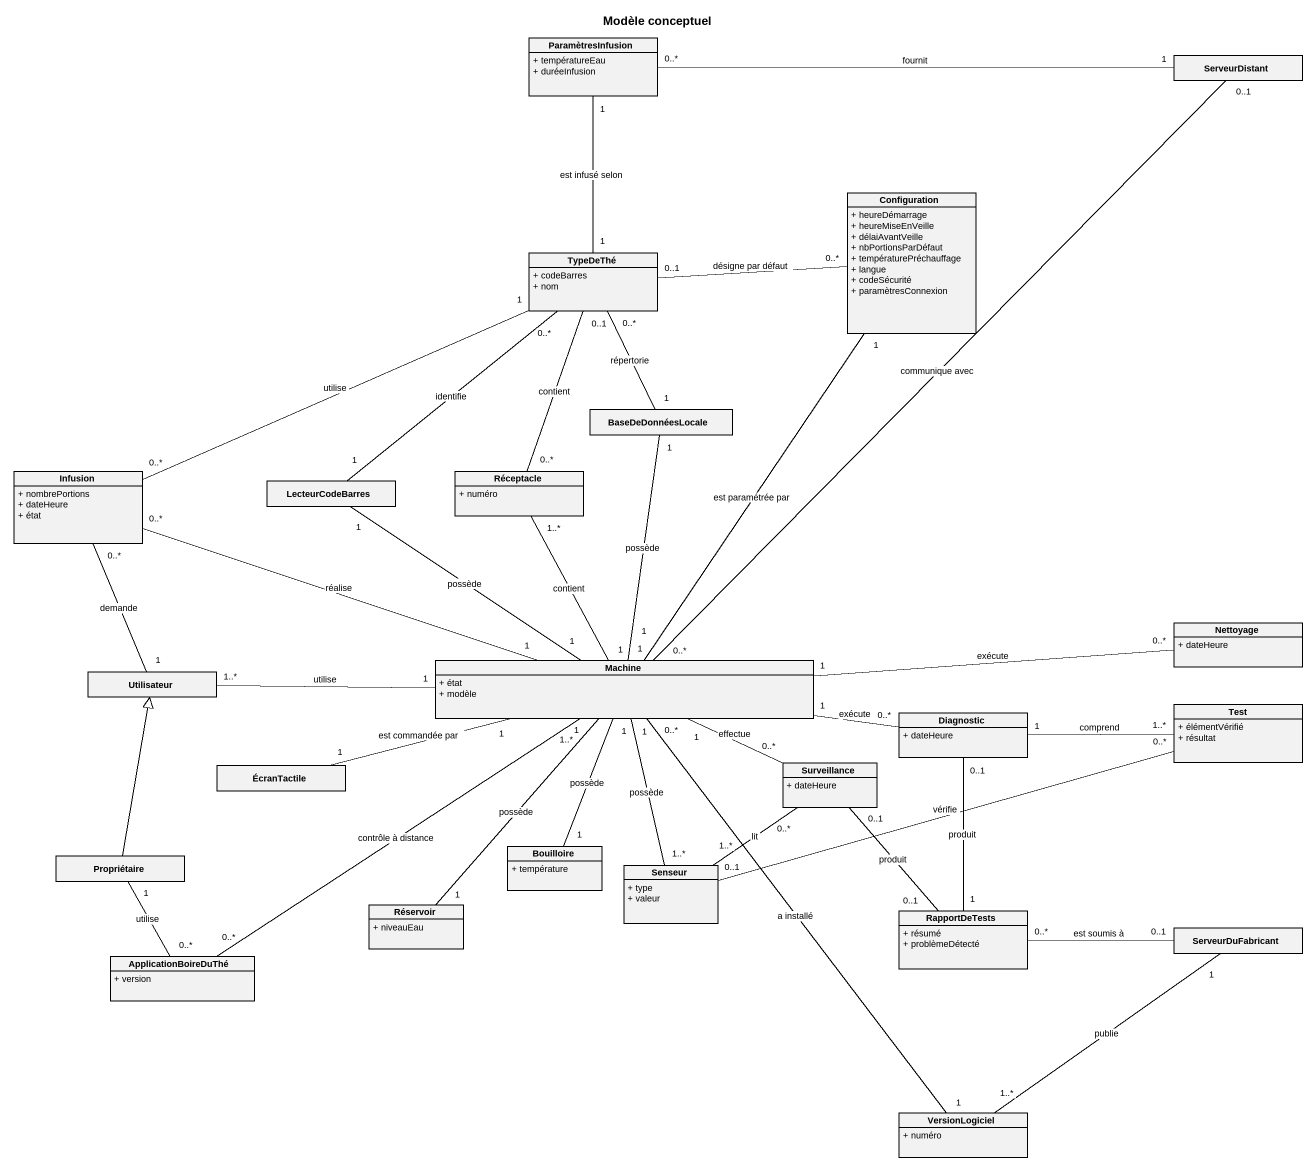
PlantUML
@startuml
title Modèle conceptuel
hide circle
hide empty members
skinparam classAttributeIconSize 0
class ParamètresInfusion {
  + températureEau
  + duréeInfusion
}
class ServeurDistant
class Configuration {
  + heureDémarrage
  + heureMiseEnVeille
  + délaiAvantVeille
  + nbPortionsParDéfaut
  + températurePréchauffage
  + langue
  + codeSécurité
  + paramètresConnexion
}
class TypeDeThé {
  + codeBarres
  + nom
}
class BaseDeDonnéesLocale
class Infusion {
  + nombrePortions
  + dateHeure
  + état
}
class LecteurCodeBarres
class Réceptacle {
  + numéro
}
class Nettoyage {
  + dateHeure
}
class Utilisateur
class Machine {
  + état
  + modèle
}
class Diagnostic {
  + dateHeure
}
class Test {
  + élémentVérifié
  + résultat
}
class ÉcranTactile
class Surveillance {
  + dateHeure
}
class Bouilloire {
  + température
}
class Propriétaire
class Senseur {
  + type
  + valeur
}
class Réservoir {
  + niveauEau
}
class RapportDeTests {
  + résumé
  + problèmeDétecté
}
class ApplicationBoireDuThé {
  + version
}
class ServeurDuFabricant
class VersionLogiciel {
  + numéro
}
ServeurDistant "1" -left- "0..*" ParamètresInfusion : fournit
Configuration "0..*" -left- "0..1" TypeDeThé : désigne par défaut
TypeDeThé "1" -up- "1" ParamètresInfusion : est infusé selon
BaseDeDonnéesLocale "1" -up- "0..*" TypeDeThé : répertorie
Infusion "0..*" -right- "1" TypeDeThé : utilise
LecteurCodeBarres "1" -up- "0..*" TypeDeThé : identifie
Réceptacle "0..*" -up- "0..1" TypeDeThé : contient
Utilisateur "1" -up- "0..*" Infusion : demande
Utilisateur "1..*" -right- "1" Machine : utilise
Machine "0..*" -up- "0..1" ServeurDistant : communique avec
Machine "1" -up- "1" Configuration : est paramétrée par
Machine "1" -up- "1" BaseDeDonnéesLocale : possède
Machine "1" -left- "0..*" Infusion : réalise
Machine "1" -up- "1" LecteurCodeBarres : possède
Machine "1" -up- "1..*" Réceptacle : contient
Machine "1" -right- "0..*" Nettoyage : exécute
Machine "1" -right- "0..*" Diagnostic : exécute
Machine "1" -left- "1" ÉcranTactile : est commandée par
Machine "1" -right- "0..*" Surveillance : effectue
Machine "1" -- "1" Bouilloire : possède
Machine "1" -- "1..*" Senseur : possède
Machine "1" -- "1" Réservoir : possède
Machine "0..*" -- "1" VersionLogiciel : a installé
Diagnostic "1" -right- "1..*" Test : comprend
Diagnostic "0..1" -- "1" RapportDeTests : produit
Test "0..*" -left- "0..1" Senseur : vérifie
Surveillance "0..*" -- "1..*" Senseur : lit
Surveillance "0..1" -- "0..1" RapportDeTests : produit
Propriétaire -up-|> Utilisateur
Propriétaire "1" -- "0..*" ApplicationBoireDuThé : utilise
RapportDeTests "0..*" -right- "0..1" ServeurDuFabricant : est soumis à
ApplicationBoireDuThé "0..*" -up- "1..*" Machine : contrôle à distance
ServeurDuFabricant "1" -- "1..*" VersionLogiciel : publie
@enduml
